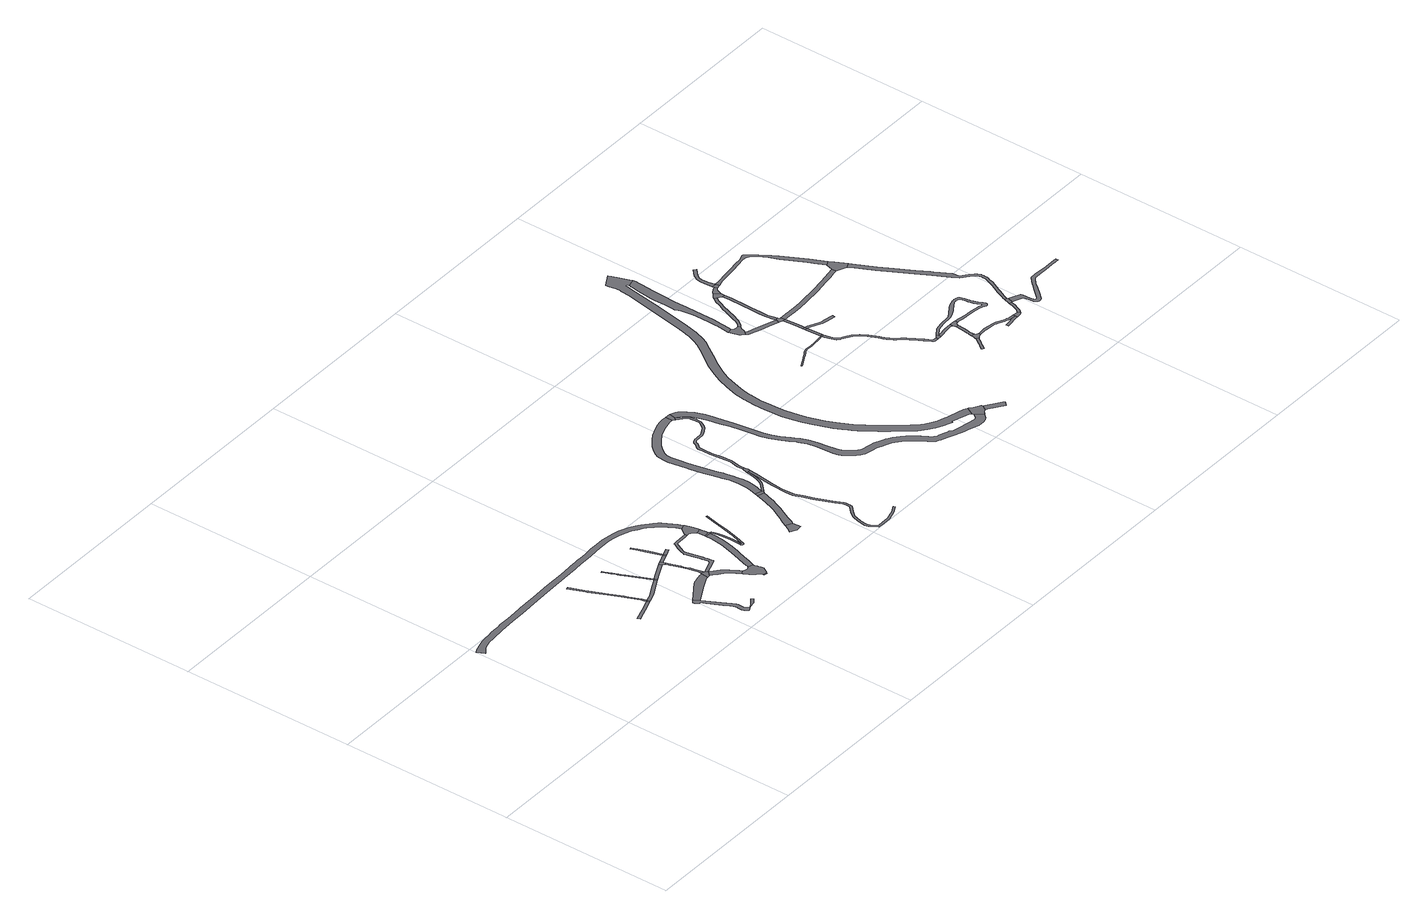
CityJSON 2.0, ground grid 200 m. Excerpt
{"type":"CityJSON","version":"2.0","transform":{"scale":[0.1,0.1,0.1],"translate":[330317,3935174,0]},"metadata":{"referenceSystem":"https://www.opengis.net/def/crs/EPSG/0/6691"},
"CityObjects":{
"road1":{"type":"Road","attributes":{"RoadStructureAttribute.sectionType":"1"},"geometry":[{"type":"MultiSurface","lod":"1","boundaries":[[[0,1,2,3,4,5,6]]]}]},
"road2":{"type":"Road","attributes":{"RoadStructureAttribute.sectionType":"1"},"geometry":[{"type":"MultiSurface","lod":"1","boundaries":[[[7,8,9,10,11,12,13,14,15,16,17,18,19,20,21,22,4,23]]]}]},
"road3":{"type":"Road","attributes":{"RoadStructureAttribute.sectionType":"1"},"geometry":[{"type":"MultiSurface","lod":"1","boundaries":[[[24,25,26,27,28,29,30,31,32,33,34,35,36,37,38,39,40,41,42,43,44,45,46,47,48,49,50,51,52,53,54,55,56,57,58,59,60,61,62,63,64,65,66,67,68,69,70,71,72,73,74,75,76,77,78,79,80,81,82,83,84,85,86,87,88,89,90,91,92,93,94,95,96,97,98,99,100,101,102,103,104,105,106,107]]]}]},
"road4":{"type":"Road","geometry":[{"type":"MultiSurface","lod":"1","boundaries":[[[4,3,108,23]]]}]},
"road5":{"type":"Road","attributes":{"RoadStructureAttribute.sectionType":"1"},"geometry":[{"type":"MultiSurface","lod":"1","boundaries":[[[109,110,111,112,23,108,113,114,115,116,117]]]}]},
"road6":{"type":"Road","geometry":[{"type":"MultiSurface","lod":"1","boundaries":[[[118,119,120,121,122,123,124,125,126,127,128,129,130,131,132,133,134,135,136,137,138,139,140,141,142,143,144,145,146,147,148,149,150,151,152,153,154,155,156,157,158,159,160]]]}]},
"road7":{"type":"Road","attributes":{"RoadStructureAttribute.sectionType":"1"},"geometry":[{"type":"MultiSurface","lod":"1","boundaries":[[[161,162,163,164,165,166,167,168,169,170,171,172,173,174,175,176,177,178,179,180,181,117]]]}]},
"road8":{"type":"Road","geometry":[{"type":"MultiSurface","lod":"1","boundaries":[[[182,183,184,185,118]]]}]},
"road9":{"type":"Road","geometry":[{"type":"MultiSurface","lod":"1","boundaries":[[[116,186,161,117]]]}]},
"road10":{"type":"Road","attributes":{"function":"3","RoadStructureAttribute.sectionType":"1"},"geometry":[{"type":"MultiSurface","lod":"1","boundaries":[[[131,187,188,189,190,191,192,193,194,195,196,197,198,199,200,201,202,203,204,205,206,207,208,209,132]]]}]},
"road11":{"type":"Road","attributes":{"RoadStructureAttribute.sectionType":"1"},"geometry":[{"type":"MultiSurface","lod":"1","boundaries":[[[210,211,161,186,212,213,214,215]]]}]},
"road12":{"type":"Road","geometry":[{"type":"MultiSurface","lod":"1","boundaries":[[[214,216,217,218,219,215]]]}]},
"road13":{"type":"Road","geometry":[{"type":"MultiSurface","lod":"1","boundaries":[[[220,194,193,221,222,223,224]]]}]},
"road14":{"type":"Road","attributes":{"RoadStructureAttribute.sectionType":"1"},"geometry":[{"type":"MultiSurface","lod":"1","boundaries":[[[224,225,226,227,228,229,230,231,232,217,216,233,234,235,236,237,238,239,240,241,242,243,220]]]}]},
"road15":{"type":"Road","attributes":{"function":"3","RoadStructureAttribute.sectionType":"1"},"geometry":[{"type":"MultiSurface","lod":"1","boundaries":[[[244,245,246,247,248,249,250,251,252,223,222,253,254,255,256,257,258,259,260,261,262,263,264]]]}]},
"road16":{"type":"Road","attributes":{"RoadStructureAttribute.sectionType":"1"},"geometry":[{"type":"MultiSurface","lod":"1","boundaries":[[[265,266,219,218,267,268]]]}]},
"road17":{"type":"Road","attributes":{"RoadStructureAttribute.sectionType":"1"},"geometry":[{"type":"MultiSurface","lod":"1","boundaries":[[[269,270,271,272,273,274,265,275]]]}]},
"road18":{"type":"Road","geometry":[{"type":"MultiSurface","lod":"1","boundaries":[[[265,268,276,275]]]}]},
"road19":{"type":"Road","geometry":[{"type":"MultiSurface","lod":"1","boundaries":[[[276,277,278,275]]]}]},
"road20":{"type":"Road","geometry":[{"type":"MultiSurface","lod":"1","boundaries":[[[279,280,281,282,283,284,285,286,287,264,263,288,289,290,291,292,293,294,295,296,297,298,299,300,301,302,303,304,305,306,307,308,309,310]]]}]},
"road21":{"type":"Road","geometry":[{"type":"MultiSurface","lod":"1","boundaries":[[[311,312,313,296,295,314,315]]]}]},
"road22":{"type":"Road","attributes":{"RoadStructureAttribute.sectionType":"1"},"geometry":[{"type":"MultiSurface","lod":"1","boundaries":[[[223,316,317,318,319,320,321,322,323,324,325,326,327,328,329,330,331,332,333,334,335,336,337,338,339,340,341,342,343,344,345,346,347,348,349,350,351,352,353,354,355,356,357,358,359,360,361,362,363,224]]]}]},
"road23":{"type":"Road","attributes":{"RoadStructureAttribute.sectionType":"1"},"geometry":[{"type":"MultiSurface","lod":"1","boundaries":[[[364,365,366,367,368,369,370,371,372,373,374,375,279,310,376,377,378,379,380,381,382,383,384]]]}]},
"road24":{"type":"Road","geometry":[{"type":"MultiSurface","lod":"1","boundaries":[[[385,386,387,388,107,106,389,390,391,339,338,392,393,394,395,396,397]]]}]},
"road25":{"type":"Road","geometry":[{"type":"MultiSurface","lod":"1","boundaries":[[[398,399,364,384,400]]]}]},
"road26":{"type":"Road","attributes":{"RoadStructureAttribute.sectionType":"1"},"geometry":[{"type":"MultiSurface","lod":"1","boundaries":[[[401,399,398,402,403,404,385,397]]]}]},
"road27":{"type":"Road","attributes":{"RoadStructureAttribute.sectionType":"1"},"geometry":[{"type":"MultiSurface","lod":"1","boundaries":[[[405,406,407,408,409,410,411,412,413,414,415,416,417,418,419,420,421,422,423,424,425,426,427,428,429,430,431,432,433,434,435,436,437,438,439,440,441,442,443,444,445,446,447,448,400,384]]]}]},
"road28":{"type":"Road","geometry":[{"type":"MultiSurface","lod":"1","boundaries":[[[449,450,451,452,453,454,455]]]}]},
"road29":{"type":"Road","attributes":{"function":"3","RoadStructureAttribute.sectionType":"1"},"geometry":[{"type":"MultiSurface","lod":"1","boundaries":[[[456,457,458,459,460,461,462,463,464,465,466,467,468,469,470,471,472,473,451,450]]]}]},
"road30":{"type":"Road","geometry":[{"type":"MultiSurface","lod":"1","boundaries":[[[474,475,476,465,464]]]}]},
"road31":{"type":"Road","attributes":{"RoadStructureAttribute.sectionType":"1"},"geometry":[{"type":"MultiSurface","lod":"1","boundaries":[[[477,478,479,480,475,474,481,482,483,484]]]}]},
"road32":{"type":"Road","attributes":{"RoadStructureAttribute.sectionType":"1"},"geometry":[{"type":"MultiSurface","lod":"1","boundaries":[[[485,486,487,488,489,490,491,492,493,494,495,496,497,498,499,500,501,502,503,504,505,506,507,508,509,510,511,512,513,514,515,516,517,518,519,520,521,522,523,524,525,526,527,528,529,530,531,532,533,534,535,536,537,538,484]]]}]},
"road33":{"type":"Road","geometry":[{"type":"MultiSurface","lod":"1","boundaries":[[[484,538,539,540,541,477]]]}]},
"road34":{"type":"Road","attributes":{"function":"3","RoadStructureAttribute.sectionType":"1"},"geometry":[{"type":"MultiSurface","lod":"1","boundaries":[[[542,543,544,545,546,547,548,549,550,551,552,553,554,555,556,557,558,559,560,561,562,563,564,565,566,567,568,569,570,571,572,573,574,575,576,577,578,579,580,581,582,583,584,585,586,587,588,589,590,591,592,593,594,595,596,597,598,599,476,475]]]}]},
"road35":{"type":"Road","attributes":{"RoadStructureAttribute.sectionType":"1"},"geometry":[{"type":"MultiSurface","lod":"1","boundaries":[[[600,601,602,603,604,605,606,607,608,609,610,611,612,613,614,615,616,617,618,619,620,621,622,623,624,625,626,627,541,540,628,629,630,631,632,633,634,635,636,637,638,639,640,641,642,643,644,645,646,647,648,649,650,651,652,653,654,655,656]]]}]},
"road36":{"type":"Road","geometry":[{"type":"MultiSurface","lod":"1","boundaries":[[[655,657,658,569,568,656]]]}]},
"road37":{"type":"Road","attributes":{"function":"3","RoadStructureAttribute.sectionType":"1"},"geometry":[{"type":"MultiSurface","lod":"1","boundaries":[[[659,660,661,662,663,664,665,666,667,668,669,670,671,672,673,674,675,676,677,678,679,680,681,682,683,684,685,686,687,688,689,690,691,692,693,694,695,696,697,698,699,700,701,702,703,704,705,706,707,708,709,710,711,712,713,714,715,716,717,718,719,720,721,722,723,657,655,724,725,726,727,728,729,730,731,732,733,734,735,736,737,738,739,740,741,742,743,744,745,746,747,748,749,750,751,752,753,754,755,756,757,758,759,760,761,762,763,764,765,766,767,768,769,770,771,772,773,774,775,776,777,778,779,780,781,782,783]]]}]},
"road38":{"type":"Road","geometry":[{"type":"MultiSurface","lod":"1","boundaries":[[[784,785,786,787,788,789,790,791,792,793,794,795,796,797,798,799,800,801,802,803,804,805,806,807,808,809,810,811,812,813,814,815,816,817,818,819,820,821,822,823,824,825,826,827,828,829,830,831,832,833,834,835,836,837,838,839,840,841,842,843,844,845,846,847,848,849,850,851,852,853,854,855,856,857,858,859,860,861,862,863,864,865,866,867,868,869,870,871,872,873,874,875,876,877,878,879,880,881,882,883,884,885,886,887,888,889,890,891,892,893,894,895,896,897,898,899,900,901]]]}]},
"road39":{"type":"Road","geometry":[{"type":"MultiSurface","lod":"1","boundaries":[[[902,903,904,905,906,843,842,659,783,907,908,909]]]}]},
"road40":{"type":"Road","attributes":{"RoadStructureAttribute.sectionType":"7"},"geometry":[{"type":"MultiSurface","lod":"1","boundaries":[[[908,910,911,912,913,914,909]]]}]},
"road41":{"type":"Road","attributes":{"RoadStructureAttribute.sectionType":"1"},"geometry":[{"type":"MultiSurface","lod":"1","boundaries":[[[915,916,917,918,919,920,921,922,923,924,925,926,927,928,929,930,931,932,933,934,935,936,937,938,939,940,941,942,943,944,945,946,947,948,949,950,951,952,953,954,955,956,957,958,959,960,961,962]]]}]},
"road42":{"type":"Road","geometry":[{"type":"MultiSurface","lod":"1","boundaries":[[[963,964,965,966,967,968,969,970,971,972,973,974,975,976,977,978,979,980,981,982,983,984,985]]]}]},
"road43":{"type":"Road","attributes":{"RoadStructureAttribute.sectionType":"1"},"geometry":[{"type":"MultiSurface","lod":"1","boundaries":[[[984,986,987,988,989,990,991,992,993,994,995,996,997,985]]]}]},
"road44":{"type":"Road","attributes":{"RoadStructureAttribute.sectionType":"1"},"geometry":[{"type":"MultiSurface","lod":"1","boundaries":[[[895,998,999,1000,1001,1002,1003,1004,1005,1006,1007,1008,1009,1010,1011,1012,1013,1014,1015,1016,1017,1018,1019,1020,1021,1022,1023,1024,975,974,1025,1026,1027,1028,1029,1030,1031,1032,1033,1034,1035,1036,1037,1038,1039,1040,896]]]}]},
"road45":{"type":"Road","geometry":[{"type":"MultiSurface","lod":"1","boundaries":[[[962,961,1041,1042]]]}]},
"road46":{"type":"Road","attributes":{"RoadStructureAttribute.sectionType":"1"},"geometry":[{"type":"MultiSurface","lod":"1","boundaries":[[[1042,1043,1044,1045,1046,962]]]}]},
"road47":{"type":"Road","attributes":{"RoadStructureAttribute.sectionType":"1"},"geometry":[{"type":"MultiSurface","lod":"1","boundaries":[[[1047,1048,1049,1050,1051,1052,1053,1054,1055,1056,1057,1058,1059,967,966,1060,1061,1062,1063,1064,1065,1066,1067,1068,1069,1070,1071,1072,1073,1074,1075]]]}]},
"road48":{"type":"Road","geometry":[{"type":"MultiSurface","lod":"1","boundaries":[[[1076,1045,1044,1077]]]}]},
"road49":{"type":"Road","attributes":{"RoadStructureAttribute.sectionType":"1"},"geometry":[{"type":"MultiSurface","lod":"1","boundaries":[[[1078,1079,1080,1076,1077,1081,1082,1083]]]}]},
"road50":{"type":"Road","geometry":[{"type":"MultiSurface","lod":"1","boundaries":[[[993,1084,1085,1078,1083,1086,1087,1088,994]]]}]},
"road51":{"type":"Road","attributes":{"RoadStructureAttribute.sectionType":"1"},"geometry":[{"type":"MultiSurface","lod":"1","boundaries":[[[1089,1090,1091,1092,1093,1094,1095,1096,1097,1098,1099,1100,1101,1102,1103,1104,1105,1106,1107,1108,1109,1110,1111,1041,961,1112,1113,1114,1115,1116,1117,1118,1119,1120,1121,1122,1123,1124,1125,1126,1127,1128,1129,1130,1131,1132,1133,1134,1135,1136,1137,1138]]]}]},
"road52":{"type":"Road","attributes":{"RoadStructureAttribute.sectionType":"1"},"geometry":[{"type":"MultiSurface","lod":"1","boundaries":[[[1088,1139,1140,1141,1142,1143,1144,1145,1146,1147,1148,1149,1150,1151,1152,1153,1154,1155,994]]]}]},
"road53":{"type":"Road","attributes":{"RoadStructureAttribute.sectionType":"1"},"geometry":[{"type":"MultiSurface","lod":"1","boundaries":[[[1156,1157,1158,1159,1160,1161,1162,1163,1164,1165,1077,1044]]]}]},
"road54":{"type":"Road","geometry":[{"type":"MultiSurface","lod":"1","boundaries":[[[1166,1167,1168,1047,1075,1169,1170,1148,1147,1171]]]}]},
"road55":{"type":"Road","attributes":{"RoadStructureAttribute.sectionType":"1"},"geometry":[{"type":"MultiSurface","lod":"1","boundaries":[[[1172,1173,1174,1175,1176,1177,1178,1166,1171]]]}]},
"road56":{"type":"Road","geometry":[{"type":"MultiSurface","lod":"1","boundaries":[[[1137,1179,1180,1181,1138]]]}]},
"road57":{"type":"Road","geometry":[{"type":"MultiSurface","lod":"1","boundaries":[[[1182,1175,1174,1183,1184,1185]]]}]},
"road58":{"type":"Road","attributes":{"RoadStructureAttribute.sectionType":"1"},"geometry":[{"type":"MultiSurface","lod":"1","boundaries":[[[1186,1187,1188,1189,1190,1191,1192,1193,1194,1195,1196,1197,1198,1199,1200]]]}]},
"road59":{"type":"Road","attributes":{"RoadStructureAttribute.sectionType":"1"},"geometry":[{"type":"MultiSurface","lod":"1","boundaries":[[[1201,1202,1203,1204,1205,1206,1207,1208,1209,1210,1211,1212,1182,1185]]]}]},
"road60":{"type":"Road","attributes":{"RoadStructureAttribute.sectionType":"1"},"geometry":[{"type":"MultiSurface","lod":"1","boundaries":[[[1179,1213,1214,1215,1216,1217,1218,1219,1180]]]}]},
"road61":{"type":"Road","geometry":[{"type":"MultiSurface","lod":"1","boundaries":[[[1199,1220,1221,1222,1223,1224,1225,1226,1227,1228,1229,1230,1231,1232,1233,1234,1200]]]}]},
"road62":{"type":"Road","attributes":{"RoadStructureAttribute.sectionType":"1"},"geometry":[{"type":"MultiSurface","lod":"1","boundaries":[[[1235,1236,1237,1238,1239,1240,1241,1242,1243,1244,1231,1230,1245,1246,1247,1248,1249,1250,1251,1252,1253,1254,1255]]]}]},
"road63":{"type":"Road","attributes":{"RoadStructureAttribute.sectionType":"1"},"geometry":[{"type":"MultiSurface","lod":"1","boundaries":[[[1256,1257,1258,1259,1260,1261,1262,1263,1264,1265,1266,1267,1268,1269,1270,1271,1272,1273,1274,1275,1276,1086,1083]]]}]},
"road64":{"type":"Road","geometry":[{"type":"MultiSurface","lod":"1","boundaries":[[[1277,1278,1217,1216,1279,1280,1235,1255,1281,1282,1283,1284,1285,1286]]]}]},
"road65":{"type":"Road","attributes":{"RoadStructureAttribute.sectionType":"1"},"geometry":[{"type":"MultiSurface","lod":"1","boundaries":[[[1285,1287,1288,1289,1290,1291,1292,1293,1294,1295,1296,1297,1298,1299,1300,1301,1302,1303,1304,1305,1306,1307,1308,1309,1310,1311,1312,1313,1314,1315,1316,1317,1318,1319,1320,1321,1322,1323,1324,1325,1326,1327,1328,1329,1181,1180,1330,1331,1332,1333,1334,1335,1336,1337,1338,1339,1340,1341,1342,1343,1344,1345,1346,1347,1348,1349,1350,1351,1352,1353,1354,1355,1356,1357,1358,1359,1360,1361,1362,1363,1364,1365,1366,1367,1368,1286]]]}]},
"road66":{"type":"Road","attributes":{"RoadStructureAttribute.sectionType":"1"},"geometry":[{"type":"MultiSurface","lod":"1","boundaries":[[[1369,1370,1371,1372,1373,1374,1375,1376,1377,1378,1379,1380,1225,1224,1381,1382,1383,1384,1385,1386,1387,1388,1389,1390,1391,1392]]]}]},
"road67":{"type":"Road","attributes":{"RoadStructureAttribute.sectionType":"1"},"geometry":[{"type":"MultiSurface","lod":"1","boundaries":[[[1184,1393,1394,1395,1396,1397,1398,1399,1400,1401,1402,1403,1404,1405,1406,1407,1408,1409,1410,1411,1412,1413,1414,1415,1416,1417,1418,1419,1420,1421,1422,1423,1424,1425,1426,1427,1428,1429,1185]]]}]},
"road68":{"type":"Road","attributes":{"RoadStructureAttribute.sectionType":"1"},"geometry":[{"type":"MultiSurface","lod":"1","boundaries":[[[1430,1431,1432,1433,1434,1392]]]}]},
"road69":{"type":"Road","geometry":[{"type":"MultiSurface","lod":"1","boundaries":[[[1369,1392,1434,1435,1436,1437,1438,1439,1440]]]}]},
"road70":{"type":"Road","attributes":{"RoadStructureAttribute.sectionType":"1"},"geometry":[{"type":"MultiSurface","lod":"1","boundaries":[[[1441,1442,1443,1444,1445,1446,1440,1439,1447,1448,1449,1450,1451,1452]]]}]},
"road71":{"type":"Road","geometry":[{"type":"MultiSurface","lod":"1","boundaries":[[[1266,1453,1454,1455,1410,1409,1456,1267]]]}]},
"road72":{"type":"Road","geometry":[{"type":"MultiSurface","lod":"1","boundaries":[[[1457,1458,1459,1460,1461,1462,1441,1452]]]}]},
"road73":{"type":"Road","attributes":{"RoadStructureAttribute.sectionType":"1"},"geometry":[{"type":"MultiSurface","lod":"1","boundaries":[[[1459,1463,1464,1465,1466,1467,1468,1469,1470,1471,1472,1473,1474,1475,1476,1477,1478,1479,1480,1481,1482,1483,1484,1485,1486,1487,1488,1489,1490,1491,1454,1453,1492,1493,1494,1495,1496,1497,1498,1499,1500,1501,1502,1503,1504,1505,1506,1507,1508,1509,1510,1511,1512,1513,1514,1515,1516,1517,1518,1519,1520,1521,1522,1460]]]}]},
"road74":{"type":"Road","attributes":{"RoadStructureAttribute.sectionType":"1"},"geometry":[{"type":"MultiSurface","lod":"1","boundaries":[[[1523,1524,1525,1526,1527,1528,1529,1530,1531,1532,1533,1534,1535,1536,1537,1538,1539,1540,1541,1542,1543,1544,1545,1546,1547,1548,1549,1550,1551,1552,1553,1554,1555,1556,1557,1558,1559,1560,1561,1562,1563,1564,1565,1566,1567,1568,1569,1458,1457]]]}]}
},
"vertices":[
[1445,961,0],[1453,963,0],[1586,1008,0],[1728,1060,0],[1716,1093,0],[1574,1041,0],[1434,994,0],
[1730,1113,0],[1718,1155,0],[1663,1285,0],[1645,1328,0],[1584,1473,0],[1497,1657,0],[1493,1668,0],[1422,1856,0],[1397,1851,0],[1474,1662,0],[1478,1649,0],[1566,1465,0],[1621,1333,0],[1644,1277,0],[1699,1148,0],[1709,1114,0],[1734,1100,0],
[2925,1631,0],[2873,1726,0],[2839,1774,0],[2824,1795,0],[2789,1831,0],[2763,1857,0],[2726,1887,0],[2695,1913,0],[2668,1930,0],[2647,1944,0],[2589,1980,0],[2527,2010,0],[2492,2022,0],[2475,2028,0],[2415,2043,0],[2357,2054,0],[2308,2062,0],[2261,2065,0],[2217,2067,0],[2139,2066,0],[2071,2064,0],[1978,2056,0],[1891,2054,0],[1846,2054,0],[1811,2054,0],[1715,2052,0],[1617,2047,0],[1515,2043,0],[1436,2040,0],[1404,2039,0],[1321,2037,0],[1211,2032,0],[1088,2030,0],[957,2026,0],[861,2022,0],[762,2018,0],[712,2017,0],[652,2015,0],[523,2012,0],[478,2008,0],[443,2005,0],[368,2003,0],[306,1995,0],[266,1990,0],[189,1982,0],[108,1961,0],[41,1940,0],[8,1923,0],[52,1835,0],[120,1889,0],[188,1910,0],[216,1919,0],[309,1927,0],[455,1939,0],[638,1945,0],[806,1950,0],[1063,1961,0],[1280,1966,0],[1527,1974,0],[1717,1983,0],[1812,1989,0],[1892,1989,0],[1981,1991,0],[2074,1999,0],[2141,2001,0],[2216,2002,0],[2258,2000,0],[2300,1997,0],[2346,1990,0],[2401,1980,0],[2456,1966,0],[2502,1950,0],[2557,1923,0],[2612,1889,0],[2657,1860,0],[2685,1837,0],[2720,1809,0],[2743,1785,0],[2774,1753,0],[2818,1692,0],[2827,1674,0],[2865,1604,0],[2885,1551,0],[2946,1574,0],
[1746,1067,0],
[2023,1241,0],[1930,1191,0],[1805,1124,0],[1768,1112,0],[1819,1092,0],[1849,1108,0],[1947,1160,0],[2058,1220,0],[2042,1251,0],
[2266,216,0],[2233,247,0],[2229,253,0],[2227,256,0],[2226,262,0],[2226,269,0],[2230,327,0],[2229,329,0],[2229,338,0],[2225,356,0],[2219,371,0],[2203,400,0],[2101,587,0],[2052,676,0],[2013,739,0],[1980,719,0],[1979,718,0],[1979,716,0],[1979,715,0],[1980,709,0],[1982,703,0],[1982,700,0],[1982,697,0],[1982,695,0],[1980,694,0],[2008,649,0],[2022,657,0],[2052,601,0],[2073,561,0],[2128,449,0],[2162,385,0],[2178,353,0],[2182,343,0],[2184,332,0],[2185,328,0],[2182,292,0],[2181,269,0],[2181,255,0],[2185,242,0],[2189,232,0],[2197,220,0],[2210,199,0],[2215,187,0],
[2055,1258,0],[2026,1326,0],[1994,1395,0],[1967,1459,0],[1934,1531,0],[1916,1570,0],[1906,1594,0],[1903,1606,0],[1879,1658,0],[1848,1730,0],[1840,1749,0],[1825,1743,0],[1834,1725,0],[1866,1652,0],[1888,1600,0],[1892,1589,0],[1902,1564,0],[1920,1525,0],[1953,1453,0],[1980,1389,0],[2012,1320,0],
[2346,233,0],[2395,268,0],[2377,293,0],[2309,243,0],
[2075,1229,0],
[2057,679,0],[2142,728,0],[2209,764,0],[2284,804,0],[2350,836,0],[2384,849,0],[2405,856,0],[2411,933,0],[2409,933,0],[2408,933,0],[2406,934,0],[2401,934,0],[2380,933,0],[2358,929,0],[2332,925,0],[2312,922,0],[2273,912,0],[2266,909,0],[2259,906,0],[2240,895,0],[2165,845,0],[2082,786,0],[2017,742,0],
[2257,1361,0],[2096,1280,0],[2112,1249,0],[2272,1330,0],[2289,1337,0],[2275,1369,0],
[2314,1325,0],[2342,1332,0],[2335,1358,0],[2321,1390,0],
[2419,950,0],[2422,857,0],[2433,857,0],[2488,909,0],[2459,935,0],
[2442,997,0],[2441,1001,0],[2430,1057,0],[2421,1086,0],[2415,1104,0],[2397,1155,0],[2387,1182,0],[2360,1267,0],[2327,1306,0],[2337,1272,0],[2347,1237,0],[2372,1164,0],[2374,1160,0],[2396,1093,0],[2398,1086,0],[2400,1077,0],[2408,1039,0],[2418,995,0],[2418,991,0],
[2685,672,0],[2661,707,0],[2655,719,0],[2631,755,0],[2604,795,0],[2601,799,0],[2577,825,0],[2527,873,0],[2494,901,0],[2443,855,0],[2467,838,0],[2508,804,0],[2551,768,0],[2576,744,0],[2582,738,0],[2603,710,0],[2629,669,0],[2631,667,0],[2631,666,0],[2660,622,0],[2700,647,0],
[2421,1431,0],[2324,1391,0],[2337,1359,0],[2434,1399,0],
[2391,1590,0],[2351,1700,0],[2330,1762,0],[2311,1756,0],[2332,1693,0],[2372,1583,0],[2440,1439,0],
[2453,1407,0],
[2531,1439,0],[2518,1471,0],
[2789,644,0],[2784,639,0],[2774,630,0],[2766,626,0],[2755,622,0],[2746,623,0],[2737,624,0],[2728,628,0],[2718,635,0],[2667,611,0],[2699,556,0],[2723,520,0],[2740,502,0],[2767,474,0],[2779,462,0],[2780,452,0],[2779,443,0],[2817,436,0],[2822,441,0],[2827,438,0],[2867,508,0],[2865,510,0],[2865,512,0],[2865,525,0],[2864,540,0],[2862,549,0],[2851,578,0],[2844,593,0],[2843,595,0],[2843,604,0],[2846,621,0],[2847,622,0],
[2815,422,0],[2816,428,0],[2816,432,0],[2777,433,0],[2777,432,0],
[2585,945,0],[2650,968,0],[2656,972,0],[2659,979,0],[2659,986,0],[2657,1006,0],[2651,1047,0],[2646,1077,0],[2644,1088,0],[2642,1098,0],[2623,1180,0],[2602,1274,0],[2601,1283,0],[2602,1293,0],[2604,1306,0],[2625,1353,0],[2649,1405,0],[2658,1424,0],[2663,1428,0],[2669,1432,0],[2754,1437,0],[2799,1440,0],[2834,1442,0],[2832,1472,0],[2818,1469,0],[2803,1469,0],[2743,1465,0],[2701,1462,0],[2673,1460,0],[2651,1459,0],[2646,1457,0],[2643,1454,0],[2609,1385,0],[2582,1324,0],[2565,1281,0],[2564,1276,0],[2566,1268,0],[2590,1169,0],[2605,1107,0],[2612,1079,0],[2612,1078,0],[2618,1039,0],[2622,1015,0],[2622,1005,0],[2619,997,0],[2613,992,0],[2595,984,0],[2538,961,0],
[2938,1283,0],[2938,1268,0],[2938,1216,0],[2928,1143,0],[2918,1071,0],[2898,991,0],[2877,919,0],[2875,911,0],[2837,799,0],[2810,710,0],[2799,670,0],[2794,652,0],[2872,689,0],[2899,779,0],[2925,857,0],[2937,892,0],[2961,974,0],[2982,1059,0],[2993,1135,0],[3003,1212,0],[3003,1282,0],
[2992,1404,0],[2987,1439,0],[2974,1498,0],[2951,1561,0],[2857,1510,0],[2840,1481,0],[2834,1473,0],[2852,1443,0],[2872,1443,0],[2877,1442,0],[2885,1437,0],[2905,1422,0],[2927,1395,0],
[3003,1299,0],[2938,1292,0],[3010,1295,0],
[2929,1382,0],[3001,1321,0],[3000,1333,0],[2994,1391,0],
[3013,1277,0],[3020,1257,0],[3030,1214,0],[3038,1168,0],[3043,1090,0],[3044,1038,0],[3043,985,0],[3037,933,0],[3038,923,0],[3038,916,0],[3042,912,0],[3047,909,0],[3052,908,0],[3060,906,0],[3064,906,0],[3068,908,0],[3070,912,0],[3095,984,0],[3121,1071,0],[3153,1205,0],[3180,1334,0],[3218,1482,0],[3204,1486,0],[3165,1337,0],[3163,1323,0],[3138,1208,0],[3106,1075,0],[3080,989,0],[3073,969,0],[3069,955,0],[3066,948,0],[3060,932,0],[3054,921,0],[3052,926,0],[3052,930,0],[3051,939,0],[3053,958,0],[3058,984,0],[3059,1038,0],[3058,1091,0],[3052,1169,0],[3045,1217,0],[3035,1261,0],[3025,1288,0],
[3646,638,0],[3633,729,0],[3561,769,0],[3556,759,0],[3534,719,0],[3506,668,0],[3578,628,0],
[3653,760,0],[3686,831,0],[3725,914,0],[3763,985,0],[3791,1050,0],[3821,1120,0],[3845,1197,0],[3848,1212,0],[3862,1265,0],[3784,1287,0],[3763,1215,0],[3741,1140,0],[3716,1069,0],[3694,1017,0],[3666,964,0],[3621,877,0],[3607,852,0],[3589,820,0],
[3885,1288,0],[3871,1302,0],[3794,1325,0],
[4028,1609,0],[4012,1519,0],[3993,1444,0],[3964,1392,0],[3980,1380,0],[4011,1436,0],[4031,1515,0],[4048,1608,0],
[4039,1540,0],[4012,1278,0],[4001,1100,0],[4004,1016,0],[4041,929,0],[4075,809,0],[4134,663,0],[4163,601,0],[4197,530,0],[4201,513,0],[4203,484,0],[4203,471,0],[4197,448,0],[4140,392,0],[4091,329,0],[4074,291,0],[4056,222,0],[4045,144,0],[4055,97,0],[4115,13,0],[4130,8,0],[4190,10,0],[4283,11,0],[4394,44,0],[4478,89,0],[4466,108,0],[4385,65,0],[4349,55,0],[4279,34,0],[4189,33,0],[4134,31,0],[4123,35,0],[4079,103,0],[4070,145,0],[4080,217,0],[4098,283,0],[4112,316,0],[4159,375,0],[4219,435,0],[4229,468,0],[4227,492,0],[4226,517,0],[4221,539,0],[4186,613,0],[4157,673,0],[4099,817,0],[4065,938,0],[4042,992,0],[4031,1017,0],[4028,1097,0],[4027,1169,0],[4034,1276,0],[4069,1531,0],[4078,1604,0],
[4081,1636,0],[4078,1679,0],[4049,1677,0],
[3893,1377,0],[3908,1451,0],[3913,1512,0],[3913,1568,0],[3908,1626,0],[3900,1686,0],[3884,1762,0],[3879,1788,0],[3878,1797,0],[3860,1864,0],[3816,2074,0],[3794,2181,0],[3781,2245,0],[3764,2363,0],[3766,2415,0],[3788,2461,0],[3812,2494,0],[3835,2523,0],[3867,2558,0],[3935,2613,0],[3998,2653,0],[4004,2656,0],[4060,2681,0],[4120,2703,0],[4176,2717,0],[4231,2728,0],[4265,2727,0],[4268,2813,0],[4215,2815,0],[4157,2805,0],[4094,2789,0],[4026,2765,0],[3964,2737,0],[3956,2733,0],[3882,2686,0],[3805,2624,0],[3766,2581,0],[3740,2548,0],[3714,2511,0],[3701,2483,0],[3692,2447,0],[3686,2399,0],[3687,2336,0],[3696,2276,0],[3711,2192,0],[3725,2116,0],[3726,2109,0],[3744,2002,0],[3796,1776,0],[3796,1775,0],[3805,1746,0],[3821,1672,0],[3829,1617,0],[3829,1615,0],[3833,1565,0],[3833,1515,0],[3829,1462,0],[3816,1396,0],
[4353,2661,0],[4382,2627,0],[4393,2603,0],[4399,2589,0],[4404,2556,0],[4403,2525,0],[4400,2494,0],[4386,2465,0],[4381,2456,0],[4368,2435,0],[4339,2409,0],[4276,2371,0],[4250,2360,0],[4196,2358,0],[4150,2357,0],[4135,2352,0],[4121,2347,0],[4102,2333,0],[4096,2319,0],[4090,2304,0],[4069,2273,0],[4052,2255,0],[4044,2230,0],[4045,2175,0],[4046,2081,0],[4065,1956,0],[4069,1844,0],[4045,1751,0],[4074,1736,0],[4094,1846,0],[4090,1958,0],[4071,2083,0],[4070,2175,0],[4069,2227,0],[4074,2242,0],[4089,2257,0],[4113,2293,0],[4119,2309,0],[4122,2317,0],[4133,2325,0],[4154,2332,0],[4196,2333,0],[4255,2336,0],[4288,2349,0],[4354,2389,0],[4387,2419,0],[4408,2452,0],[4408,2453,0],[4425,2487,0],[4428,2524,0],[4429,2558,0],[4424,2596,0],[4416,2612,0],[4403,2640,0],[4371,2678,0],[4314,2731,0],[4294,2705,0],
[4331,2807,0],[4309,2812,0],
[6174,404,0],[6143,358,0],[6116,352,0],[5918,385,0],[5839,400,0],[5828,405,0],[5822,412,0],[5817,421,0],[5813,427,0],[5806,431,0],[5798,434,0],[5769,443,0],[5693,469,0],[5672,477,0],[5656,486,0],[5641,495,0],[5624,513,0],[5606,542,0],[5567,605,0],[5535,650,0],[5507,690,0],[5480,720,0],[5438,762,0],[5379,814,0],[5343,838,0],[5315,853,0],[5290,866,0],[5187,907,0],[5147,917,0],[5107,925,0],[5061,932,0],[5029,942,0],[5003,956,0],[4984,976,0],[4960,1006,0],[4927,1045,0],[4906,1076,0],[4898,1093,0],[4885,1138,0],[4867,1263,0],[4858,1342,0],[4839,1436,0],[4831,1456,0],[4801,1534,0],[4794,1551,0],[4759,1620,0],[4708,1717,0],[4677,1801,0],[4656,1885,0],[4642,1968,0],[4621,2101,0],[4602,2219,0],[4585,2334,0],[4565,2434,0],[4553,2492,0],[4545,2529,0],[4508,2631,0],[4502,2643,0],[4489,2665,0],[4469,2702,0],[4439,2739,0],[4425,2756,0],[4411,2767,0],[4392,2783,0],[4349,2803,0],[4330,2724,0],[4362,2702,0],[4411,2646,0],[4426,2615,0],[4429,2608,0],[4465,2511,0],[4481,2444,0],[4511,2321,0],[4538,2208,0],[4557,2087,0],[4579,1954,0],[4592,1871,0],[4615,1783,0],[4648,1691,0],[4700,1591,0],[4735,1524,0],[4740,1512,0],[4776,1418,0],[4792,1329,0],[4802,1120,0],[4818,1064,0],[4832,1034,0],[4859,994,0],[4882,966,0],[4921,920,0],[4951,888,0],[4996,863,0],[5042,849,0],[5092,841,0],[5129,834,0],[5161,826,0],[5195,813,0],[5255,788,0],[5299,765,0],[5327,747,0],[5379,700,0],[5418,661,0],[5441,637,0],[5466,601,0],[5501,562,0],[5539,500,0],[5561,463,0],[5591,434,0],[5616,417,0],[5639,405,0],[5666,395,0],[5711,376,0],[5773,351,0],[5852,323,0],[5894,308,0],[5930,295,0],[6001,273,0],[6062,255,0],[6104,252,0],[6135,253,0],[6171,264,0],[6199,279,0],[6218,295,0],[6240,323,0],[6245,327,0],
[5653,4608,0],[5654,4597,0],[5658,4579,0],[5666,4519,0],[5668,4460,0],[5668,4444,0],[5656,4343,0],[5645,4285,0],[5636,4232,0],[5631,4209,0],[5607,4076,0],[5571,3884,0],[5525,3646,0],[5504,3538,0],[5484,3468,0],[5478,3447,0],[5449,3366,0],[5420,3299,0],[5368,3222,0],[5297,3120,0],[5211,2999,0],[5136,2872,0],[5135,2870,0],[5083,2762,0],[5041,2640,0],[4997,2494,0],[4982,2385,0],[4981,2379,0],[4980,2374,0],[4969,2241,0],[4971,2099,0],[4977,1982,0],[4983,1908,0],[5007,1778,0],[5031,1680,0],[5061,1580,0],[5097,1477,0],[5141,1377,0],[5179,1296,0],[5191,1274,0],[5192,1273,0],[5223,1212,0],[5252,1166,0],[5257,1157,0],[5291,1100,0],[5372,989,0],[5444,895,0],[5448,891,0],[5620,683,0],[5696,616,0],[5737,589,0],[5764,570,0],[5833,536,0],[5928,500,0],[5943,494,0],[5949,509,0],[6115,459,0],[6146,448,0],[6166,427,0],[6219,519,0],[6182,540,0],[6128,555,0],[5982,589,0],[5952,599,0],[5873,628,0],[5815,657,0],[5758,695,0],[5692,753,0],[5653,800,0],[5546,929,0],[5526,953,0],[5452,1049,0],[5375,1156,0],[5346,1202,0],[5310,1262,0],[5269,1341,0],[5231,1419,0],[5190,1514,0],[5156,1611,0],[5128,1706,0],[5105,1799,0],[5083,1922,0],[5077,1989,0],[5071,2102,0],[5069,2238,0],[5080,2365,0],[5081,2373,0],[5091,2473,0],[5133,2610,0],[5172,2725,0],[5220,2825,0],[5278,2924,0],[5291,2947,0],[5376,3065,0],[5447,3168,0],[5504,3253,0],[5538,3330,0],[5570,3417,0],[5574,3432,0],[5597,3515,0],[5619,3625,0],[5665,3866,0],[5702,4059,0],[5726,4192,0],[5744,4328,0],[5762,4449,0],[5763,4463,0],[5783,4462,0],[5790,4459,0],[5792,4454,0],[5795,4448,0],[5795,4444,0],[5878,4461,0],[5875,4475,0],[5835,4598,0],[5804,4673,0],[5786,4705,0],[5650,4627,0],
[6335,427,0],[6335,439,0],[6304,457,0],[6268,478,0],[6230,513,0],[6279,359,0],[6302,362,0],[6343,422,0],
[6313,358,0],[6331,352,0],[6491,245,0],[6532,290,0],[6519,299,0],
[6270,2409,0],[6260,2407,0],[6251,2405,0],[6237,2403,0],[6220,2401,0],[6137,2395,0],[6120,2395,0],[6104,2394,0],[6048,2396,0],[6036,2396,0],[6024,2394,0],[6000,2390,0],[5991,2388,0],[5978,2383,0],[5968,2377,0],[5959,2368,0],[5951,2363,0],[5941,2357,0],[5926,2349,0],[5889,2330,0],[5854,2312,0],[5810,2287,0],[5773,2266,0],[5779,2256,0],[5830,2285,0],[5860,2302,0],[5894,2319,0],[5931,2338,0],[5947,2346,0],[5957,2353,0],[5966,2359,0],[5976,2367,0],[5984,2372,0],[5995,2376,0],[6002,2379,0],[6025,2382,0],[6037,2384,0],[6048,2384,0],[6104,2382,0],[6120,2383,0],[6138,2383,0],[6221,2389,0],[6239,2391,0],[6253,2393,0],[6262,2395,0],[6273,2398,0],[6287,2403,0],[6286,2416,0],
[5888,3077,0],[5897,3110,0],[5911,3129,0],[5923,3138,0],[5905,3165,0],[5889,3161,0],[5875,3159,0],[5868,3159,0],[5855,3161,0],[5843,3172,0],[5831,3186,0],[5830,3187,0],[5775,3176,0],[5783,3135,0],[5791,3112,0],[5792,3110,0],[5807,3068,0],[5810,3062,0],[5811,3060,0],[5816,3055,0],[5839,3032,0],[5847,3024,0],[5881,3058,0],
[5869,3001,0],[5882,2992,0],[5883,2991,0],[5896,2987,0],[5958,2966,0],[6002,2952,0],[6097,2922,0],[6211,2882,0],[6228,2929,0],[6113,2969,0],[5974,3014,0],[5892,3036,0],
[5794,4436,0],[5792,4427,0],[5789,4421,0],[5787,4417,0],[5786,4413,0],[5786,4405,0],[5775,4320,0],[5760,4206,0],[5752,4142,0],[5749,4085,0],[5751,3959,0],[5748,3865,0],[5748,3852,0],[5747,3844,0],[5747,3836,0],[5751,3823,0],[5763,3797,0],[5769,3770,0],[5774,3735,0],[5788,3635,0],[5793,3594,0],[5795,3511,0],[5794,3442,0],[5787,3347,0],[5786,3333,0],[5779,3250,0],[5773,3185,0],[5830,3189,0],[5842,3300,0],[5844,3324,0],[5853,3429,0],[5856,3570,0],[5853,3666,0],[5852,3772,0],[5853,3813,0],[5853,3929,0],[5860,4055,0],[5869,4195,0],[5877,4342,0],[5881,4384,0],[5883,4429,0],[5884,4435,0],[5881,4445,0],
[6318,2406,0],[6317,2419,0],
[6307,2520,0],[6304,2597,0],[6275,2596,0],[6277,2518,0],
[6136,3640,0],[6128,3629,0],[6097,3584,0],[6077,3525,0],[6046,3458,0],[6025,3402,0],[5998,3330,0],[5974,3272,0],[5964,3244,0],[5948,3211,0],[5941,3198,0],[5930,3186,0],[5919,3175,0],[5933,3145,0],[5948,3162,0],[5954,3169,0],[5967,3185,0],[5987,3215,0],[6000,3245,0],[6006,3259,0],[6018,3285,0],[6066,3416,0],[6087,3472,0],[6107,3518,0],[6124,3560,0],[6135,3585,0],[6148,3605,0],[6157,3616,0],[6162,3622,0],
[6274,2626,0],[6304,2627,0],
[6258,2861,0],[6265,2782,0],[6272,2679,0],[6302,2680,0],[6295,2785,0],[6287,2864,0],
[6222,2878,0],[6257,2869,0],[6281,2914,0],[6272,2917,0],[6264,2941,0],
[6924,1483,0],[6920,1485,0],[6911,1496,0],[6871,1565,0],[6826,1640,0],[6778,1716,0],[6751,1758,0],[6710,1791,0],[6694,1811,0],[6674,1852,0],[6664,1871,0],[6650,1898,0],[6641,1926,0],[6635,1947,0],[6589,2050,0],[6543,2125,0],[6486,2176,0],[6428,2214,0],[6378,2245,0],[6354,2265,0],[6345,2281,0],[6328,2328,0],[6320,2382,0],[6290,2368,0],[6303,2321,0],[6321,2270,0],[6334,2248,0],[6362,2224,0],[6368,2221,0],[6470,2156,0],[6523,2108,0],[6566,2038,0],[6610,1938,0],[6626,1888,0],[6641,1859,0],[6651,1841,0],[6672,1797,0],[6692,1772,0],[6732,1740,0],[6757,1702,0],[6776,1672,0],[6804,1626,0],[6823,1594,0],[6833,1577,0],[6848,1552,0],[6890,1481,0],[6904,1463,0],[6920,1457,0],[6960,1458,0],[6960,1484,0],
[6253,2977,0],[6237,3044,0],[6238,3080,0],[6240,3147,0],[6241,3201,0],[6241,3246,0],[6241,3323,0],[6245,3509,0],[6243,3586,0],[6209,3586,0],[6211,3508,0],[6207,3323,0],[6207,3240,0],[6207,3201,0],[6207,3112,0],[6207,3082,0],[6219,2972,0],
[6332,2593,0],[6393,2558,0],[6461,2523,0],[6514,2517,0],[6622,2497,0],[6627,2526,0],[6518,2547,0],[6470,2552,0],[6407,2585,0],[6342,2622,0],
[6190,3693,0],[6180,3684,0],[6146,3655,0],[6184,3609,0],[6202,3599,0],[6244,3635,0],
[6265,3697,0],[6281,3708,0],[6294,3713,0],[6282,3750,0],[6246,3732,0],[6211,3713,0],[6206,3709,0],
[7009,1458,0],[7007,1485,0],[6992,1506,0],
[6281,3765,0],[6329,3724,0],[6340,3727,0],[6330,3767,0],
[7186,1156,0],[7166,1125,0],[7144,1092,0],[7122,1062,0],[7086,1013,0],[7099,1003,0],[7110,995,0],[7149,1048,0],[7169,1075,0],[7191,1109,0],[7198,1119,0],[7207,1129,0],[7214,1137,0],[7218,1140,0],[7193,1171,0],
[6313,3858,0],[6311,3901,0],[6310,3922,0],[6319,3963,0],[6343,4004,0],[6412,4067,0],[6388,4093,0],[6315,4027,0],[6303,4006,0],[6285,3976,0],[6274,3925,0],[6278,3856,0],
[7139,1477,0],[7181,1479,0],[7205,1479,0],[7217,1479,0],[7221,1509,0],[7180,1509,0],[7136,1507,0],
[7226,1146,0],[7238,1155,0],[7249,1160,0],[7260,1163,0],[7279,1165,0],[7277,1191,0],[7261,1197,0],[7251,1203,0],[7247,1209,0],[7245,1212,0],[7241,1219,0],[7203,1223,0],[7202,1210,0],[7199,1193,0],[7197,1185,0],
[7229,1434,0],[7229,1418,0],[7229,1397,0],[7227,1373,0],[7224,1350,0],[7220,1326,0],[7213,1294,0],[7210,1275,0],[7208,1258,0],[7205,1237,0],[7239,1228,0],[7237,1239,0],[7237,1251,0],[7240,1270,0],[7243,1289,0],[7249,1321,0],[7254,1346,0],[7257,1370,0],[7259,1395,0],[7259,1418,0],[7259,1436,0],
[6396,2862,0],[6450,2862,0],[6533,2861,0],[6664,2873,0],[6670,2874,0],[6848,2892,0],[6858,2893,0],[7026,2917,0],[7111,2931,0],[7191,2944,0],[7241,2952,0],[7233,3002,0],[7018,2967,0],[6842,2941,0],[6839,2941,0],[6665,2924,0],[6619,2919,0],[6531,2911,0],[6428,2912,0],[6401,2912,0],[6397,2912,0],
[7289,1507,0],[7288,1507,0],[7225,1460,0],[7227,1448,0],[7262,1453,0],[7268,1463,0],[7275,1469,0],[7287,1472,0],[7298,1473,0],[7301,1505,0],
[7326,1471,0],[7362,1467,0],[7421,1460,0],[7426,1459,0],[7526,1451,0],[7610,1442,0],[7653,1428,0],[7690,1410,0],[7699,1410,0],[7705,1412,0],[7713,1418,0],[7720,1425,0],[7723,1433,0],[7722,1444,0],[7710,1471,0],[7694,1505,0],[7688,1519,0],[7681,1535,0],[7678,1542,0],[7675,1549,0],[7671,1564,0],[7667,1578,0],[7662,1604,0],[7658,1630,0],[7653,1664,0],[7645,1690,0],[7638,1705,0],[7628,1718,0],[7618,1725,0],[7603,1730,0],[7593,1732,0],[7575,1733,0],[7560,1732,0],[7543,1731,0],[7513,1721,0],[7488,1712,0],[7473,1706,0],[7444,1690,0],[7430,1682,0],[7370,1637,0],[7308,1600,0],[7174,1588,0],[7081,1569,0],[7091,1544,0],[7178,1562,0],[7317,1575,0],[7376,1599,0],[7417,1621,0],[7455,1646,0],[7467,1654,0],[7496,1675,0],[7532,1693,0],[7546,1699,0],[7562,1702,0],[7575,1703,0],[7590,1702,0],[7596,1701,0],[7604,1699,0],[7607,1696,0],[7612,1689,0],[7617,1679,0],[7623,1657,0],[7629,1621,0],[7632,1598,0],[7638,1571,0],[7642,1555,0],[7643,1550,0],[7647,1538,0],[7653,1524,0],[7654,1522,0],[7661,1506,0],[7680,1465,0],[7680,1458,0],[7678,1453,0],[7673,1451,0],[7663,1452,0],[7631,1465,0],[7627,1466,0],[7528,1477,0],[7472,1481,0],[7445,1486,0],[7361,1500,0],
[7735,1108,0],[7667,1115,0],[7644,1119,0],[7623,1124,0],[7605,1131,0],[7534,1167,0],[7520,1172,0],[7496,1177,0],[7374,1196,0],[7356,1197,0],[7338,1195,0],[7291,1191,0],[7292,1166,0],[7341,1170,0],[7358,1172,0],[7372,1171,0],[7492,1153,0],[7513,1148,0],[7525,1144,0],[7595,1108,0],[7616,1100,0],[7639,1094,0],[7664,1090,0],[7732,1083,0],
[6409,3743,0],[6478,3757,0],[6622,3774,0],[6726,3788,0],[6809,3799,0],[6849,3799,0],[6863,3797,0],[6882,3792,0],[6900,3783,0],[6920,3764,0],[6960,3720,0],[7008,3620,0],[7018,3595,0],[7048,3515,0],[7179,3264,0],[7210,3203,0],[7264,3093,0],[7316,3119,0],[7283,3186,0],[7231,3291,0],[7087,3560,0],[7050,3622,0],[6981,3735,0],[6945,3783,0],[6910,3817,0],[6901,3833,0],[6884,3849,0],[6873,3853,0],[6865,3853,0],[6860,3850,0],[6851,3847,0],[6802,3830,0],[6729,3820,0],[6616,3805,0],[6513,3793,0],[6398,3778,0],[6336,3769,0],
[7727,1082,0],[7553,1061,0],[7557,1031,0],[7730,1053,0],[7735,1053,0],
[7767,1056,0],[7783,1059,0],[7800,1066,0],[7811,1075,0],[7817,1082,0],[7794,1101,0],
[7862,1256,0],[7844,1201,0],[7831,1165,0],[7821,1141,0],[7811,1124,0],[7798,1106,0],[7822,1088,0],[7837,1108,0],[7847,1127,0],[7859,1153,0],[7873,1192,0],[7891,1247,0],
[7354,2905,0],[7409,2933,0],[7347,3058,0],[7236,3002,0],
[7899,1247,0],[7919,1316,0],[7912,1324,0],[7884,1334,0],[7877,1314,0],[7868,1275,0],
[7919,1345,0],[7931,1372,0],[7944,1401,0],[7974,1464,0],[7978,1471,0],[8004,1525,0],[8021,1561,0],[8040,1603,0],[8051,1633,0],[8060,1658,0],[8068,1682,0],[8072,1701,0],[8074,1720,0],[8073,1742,0],[8071,1761,0],[8069,1771,0],[8066,1782,0],[8061,1794,0],[8052,1808,0],[8039,1824,0],[7999,1863,0],[7916,1930,0],[7909,2009,0],[7817,2175,0],[7800,2205,0],[7729,2334,0],[7623,2527,0],[7542,2674,0],[7425,2900,0],[7372,2873,0],[7489,2646,0],[7571,2498,0],[7677,2304,0],[7736,2197,0],[7738,2193,0],[7858,1977,0],[7876,1945,0],[7897,1906,0],[7979,1841,0],[8017,1804,0],[8028,1790,0],[8034,1780,0],[8038,1772,0],[8040,1762,0],[8042,1756,0],[8044,1741,0],[8044,1721,0],[8042,1705,0],[8039,1689,0],[8032,1667,0],[8023,1643,0],[8012,1615,0],[7994,1574,0],[7977,1538,0],[7948,1478,0],[7947,1477,0],[7917,1413,0],[7917,1412,0],[7904,1384,0],[7892,1356,0],
[7922,1240,0],[8016,1200,0],[8029,1141,0],[8037,1084,0],[8046,1063,0],[8062,1049,0],[8081,1041,0],[8097,1041,0],[8120,1053,0],[8176,1116,0],[8238,1189,0],[8287,1250,0],[8292,1255,0],[8341,1299,0],[8361,1309,0],[8389,1311,0],[8437,1311,0],[8499,1308,0],[8573,1307,0],[8635,1310,0],[8656,1311,0],[8733,1314,0],[8732,1344,0],[8663,1342,0],[8574,1342,0],[8510,1346,0],[8483,1347,0],[8411,1351,0],[8347,1349,0],[8337,1346,0],[8331,1342,0],[8301,1311,0],[8257,1270,0],[8250,1263,0],[8191,1196,0],[8142,1137,0],[8107,1100,0],[8095,1089,0],[8086,1084,0],[8081,1084,0],[8074,1086,0],[8069,1092,0],[8061,1133,0],[8054,1190,0],[8052,1234,0],[8049,1260,0],[7969,1297,0]
]}
